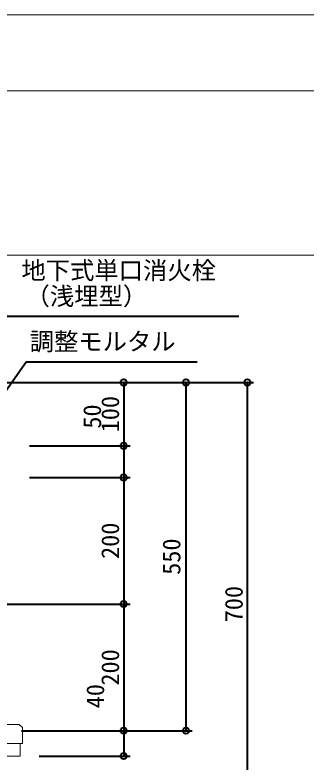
# Model space of a CAD drawing. Units: millimetres at full size, sheet at 1:20. Extents: x -5778 to 5792, y -3160 to 3160.
# Drawn here: x -1817 to -1357, y 1980 to 3160 of the extents above; entities that cross this region are included whole.
import ezdxf
from ezdxf.enums import TextEntityAlignment as Align

# ---------------------------------------------------------------- set-up
doc = ezdxf.new("R2010")
doc.units = ezdxf.units.MM
doc.header["$LTSCALE"] = 20
doc.header["$PDMODE"] = 32
doc.header["$PDSIZE"] = 10
for name, color, linetype, lineweight in [('0-7_TEMP01', 3, 'Continuous', 18), ('0-9_躯体', 7, 'Continuous', 9), ('0-D_図面枠', 3, 'Continuous', 18), ('0-E_寸法', 1, 'Continuous', 40)]:
    doc.layers.add(name, color=color, linetype=linetype, lineweight=lineweight)
doc.styles.add('ＭＳ ゴシック', font='')
doc.styles.get('ＭＳ ゴシック').set_extended_font_data('MS Gothic')

msp = doc.modelspace()

# ---------------------------------------------------------------- linework, layer by layer
at = {"layer": '0-7_TEMP01'}
msp.add_line((-4201.03, 2781.2), (1498.97, 2781.2), dxfattribs=at)
msp.add_lwpolyline([(-4321.03, 3160.37), (1618.97, 3160.37), (1618.97, -919.63)], dxfattribs=at)
at = {"layer": '0-9_躯体'}
for p, q in [((-1804.82, 2034.99), (-1804.82, 2009.99)), ((-1804.82, 2009.99), (-1830.07, 2009.99)), ((-1808.27, 2009.99), (-1808.41, 1989.99)), ((-1808.41, 1989.99), (-2154.82, 1989.99))]:
    msp.add_line(p, q, dxfattribs=at)
msp.add_lwpolyline([(-1804.82, 2034.99), (-1809.82, 2039.99), (-1829.82, 2039.99)], dxfattribs=at)
at = {"layer": '0-D_図面枠'}
msp.add_lwpolyline([(-4201.03, 3040.37), (1498.97, 3040.37), (1498.97, -799.63), (-4201.03, -799.63)], close=True, dxfattribs=at)
at = {"layer": '0-E_寸法'}
for p, q in [((-1834.82, 2684.41), (-1463.12, 2684.41)), ((-1909.93, 2456.81), (-1798.98, 2612.57)), ((-1798.98, 2612.57), (-1529.21, 2612.57)), ((-1865.82, 2579.98), (-1634.97, 2579.98)), ((-1865.82, 2579.98), (-1536.66, 2579.98)), ((-1865.82, 2579.98), (-1439.84, 2579.98)), ((-1644.97, 2579.98), (-1644.97, 2479.98)), ((-1546.66, 2579.98), (-1546.66, 2029.98)), ((-1449.84, 2579.98), (-1449.84, 1879.98)), ((-1793.82, 2479.98), (-1634.97, 2479.98)), ((-1793.82, 2479.98), (-1634.97, 2479.98)), ((-1644.97, 2479.98), (-1644.97, 2429.98)), ((-1793.82, 2429.98), (-1634.97, 2429.98)), ((-1793.82, 2429.98), (-1634.97, 2429.98)), ((-1644.97, 2429.98), (-1644.97, 2229.98)), ((-1854.56, 2229.98), (-1634.97, 2229.98)), ((-1854.56, 2229.98), (-1634.97, 2229.98)), ((-1644.97, 2229.98), (-1644.97, 2029.98)), ((-1806.06, 2029.98), (-1634.97, 2029.98)), ((-1806.06, 2029.98), (-1634.97, 2029.98)), ((-1806.06, 2029.98), (-1536.66, 2029.98)), ((-1644.97, 2029.98), (-1644.97, 1989.99)), ((-1778.41, 1989.99), (-1634.97, 1989.99))]:
    msp.add_line(p, q, dxfattribs=at)
for p in [(-1644.97, 2579.98), (-1546.66, 2579.98), (-1449.84, 2579.98), (-1644.97, 2479.98), (-1644.97, 2429.98), (-1644.97, 2229.98), (-1644.97, 2029.98), (-1546.66, 2029.98), (-1644.97, 1989.99)]:
    msp.add_point(p, dxfattribs=at)

# ---------------------------------------------------------------- texts
at = {"layer": '0-E_寸法', "style": 'ＭＳ ゴシック'}
for s, p in [('地下式単口消火栓', (-1806.37, 2734.44)), ('（浅埋型）', (-1799.86, 2693.77)), ('調整モルタル', (-1793.36, 2622.19))]:
    msp.add_text(s, height=28.15, dxfattribs=at).set_placement(p, align=Align.BOTTOM_LEFT)
for s, p in [('100', (-1643.76, 2501.18)), ('50', (-1672.27, 2507.02)), ('200', (-1643.76, 2301.18)), ('550', (-1547.02, 2276.18)), ('700', (-1448.62, 2201.18)), ('200', (-1643.76, 2101.18)), ('40', (-1667.35, 2065.37))]:
    msp.add_text(s, height=28.15, rotation=90, dxfattribs=at).set_placement(p, align=Align.BOTTOM_LEFT)

doc.saveas('drawing.dxf')
